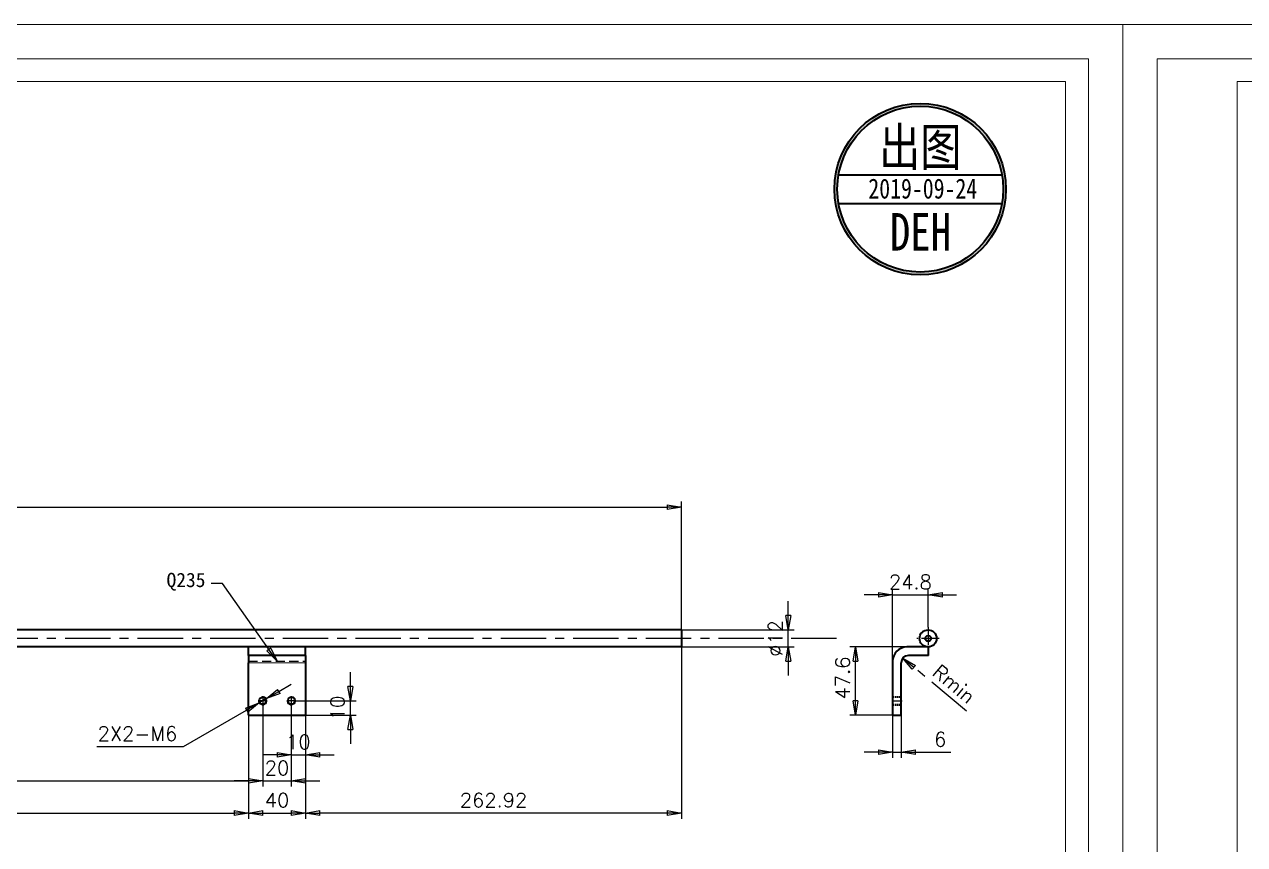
# Model space of a CAD drawing. Header units: millimetres. Extents: x 29078 to 32945, y -44812 to -43100.
# Drawn here: x 29989 to 30843, y -44198 to -43624 of the extents above; entities that cross this region are included whole.
import ezdxf
from ezdxf.enums import TextEntityAlignment as Align

# ---------------------------------------------------------------- set-up
doc = ezdxf.new("R2010")
doc.units = ezdxf.units.MM
doc.linetypes.add('DASHDOT', pattern=[50.8, 31.75, -6.35, 6.35, -6.35])
doc.linetypes.add('DASHED', pattern=[9.525, 6.35, -3.175])
doc.layers.get('0').update_dxf_attribs({"lineweight": 13})
for name, color, linetype, lineweight in [('TK', 7, 'Continuous', 13), ('中心线层', 2, 'DASHDOT', 25), ('印章专用-出图', 1, 'Continuous', 80), ('标注线', 3, 'Continuous', 25), ('虚线层', 1, 'DASHED', 25)]:
    doc.layers.add(name, color=color, linetype=linetype, lineweight=lineweight)
doc.layers.add('不可打印', color=7, linetype='Continuous', lineweight=13, plot=False)
doc.styles.add('HZ', font='txt.shx', dxfattribs={"bigfont": 'hztxt2.shx'})
doc.styles.add('国标', font='simfang.ttf', dxfattribs={"width": 0.8})
doc.dimstyles.new('YHTEC-4.0', dxfattribs={"dimscale": 4, "dimtxt": 2.5, "dimasz": 2.5, "dimexe": 1, "dimexo": 0, "dimgap": 1, "dimtad": 1, "dimdsep": 46, "dimtxsty": 'HZ', "dimblk": 'CLOSED', "dimcen": 0, "dimclrd": 3, "dimclre": 3, "dimclrt": 4, "dimadec": 3, "dimazin": 2, "dimtfac": 1, "dimtmove": 0, "dimatfit": 3, "dimldrblk": 'CLOSED', "dimfxl": 0, "dimlwd": -1, "dimlwe": -1, "dimarcsym": 0})
doc.dimstyles.new('YHTEC-4.0$3', dxfattribs={"dimscale": 4, "dimtxt": 2.5, "dimasz": 2.5, "dimexe": 1, "dimexo": 0, "dimgap": 1, "dimtad": 1, "dimtih": 1, "dimtoh": 1, "dimdsep": 46, "dimtxsty": 'HZ', "dimblk": 'CLOSED', "dimcen": 0, "dimclrd": 3, "dimclre": 3, "dimclrt": 4, "dimadec": 3, "dimazin": 2, "dimtfac": 1, "dimtmove": 0, "dimatfit": 3, "dimldrblk": 'CLOSED', "dimfxl": 0, "dimlwd": -1, "dimlwe": -1, "dimarcsym": 0})

# ---------------------------------------------------------------- blocks, each defined once
blk = doc.blocks.new('A$C2D533E0D')
at = {"layer": 'TK', "ltscale": 2}
for p, q in [((-414, 291), (-6, 291)), ((-414, 6), (-414, 291)), ((-6, 291), (-6, 6)), ((-400, 287), (-10, 287)), ((-400, 10), (-400, 287)), ((-10, 287), (-10, 10)), ((-10, 287), (-10, 10))]:
    blk.add_line(p, q, dxfattribs=at)
at = {"layer": '不可打印', "color": 1, "linetype": 'Continuous', "ltscale": 2}
for p, q in [((-420, 297), (0, 297)), ((-420, 0), (-420, 297)), ((0, 297), (0, 0))]:
    blk.add_line(p, q, dxfattribs=at)
blk = doc.blocks.new('出图章')
at = {"layer": '印章专用-出图'}
h = blk.add_hatch(color=256, dxfattribs=at)
h.paths.add_polyline_path([(-15, 0, 1), (15, 0, 1)])
h.paths.add_polyline_path([(14.5, 0, -1), (-14.5, 0, -1)], flags=16)
h.paths.add_polyline_path([(-7.31, -12.35), (7.41, -12.35), (7.41, -2.73), (-7.31, -2.73)], flags=8)
at = {"layer": '印章专用-出图', "lineweight": 35}
for p, q in [((-14.28, 2.5), (14.28, 2.5)), ((-14.28, -2.5), (14.28, -2.5))]:
    blk.add_line(p, q, dxfattribs=at)
for radius in [15, 14.5]:
    blk.add_circle((0, 0), radius, dxfattribs=at)
at = {"layer": '印章专用-出图', "color": 4, "style": '国标', "width": 0.8}
blk.add_text('DEH', height=6.562, dxfattribs=at).set_placement((0.05, -10.74), align=Align.CENTER)
at = {"layer": '印章专用-出图', "color": 3, "style": '国标', "width": 0.8}
blk.add_attdef('出图', text='', height=6.6, dxfattribs=at).set_placement((0, 7.35), align=Align.MIDDLE_CENTER)
at = {"layer": '印章专用-出图', "color": 2, "style": '国标', "width": 0.8}
blk.add_attdef('XXXX.XX.XX', text='', height=3.5, dxfattribs=at).set_placement((0.45, 0.1), align=Align.MIDDLE_CENTER)
blk = doc.blocks.new('YZ-CT')
at = {"layer": '印章专用-出图'}
blk.add_blockref('出图章', (0.63, 0), dxfattribs=at).add_auto_attribs({'出图': '出图', 'XXXX.XX.XX': '2019-09-24'})
blk = doc.blocks.new('_Closed')
at = {"color": 0, "linetype": 'ByBlock', "lineweight": -2}
for p, q in [((-1, 0.167), (0, 0)), ((-1, 0.167), (-1, -0.167)), ((0, 0), (-1, -0.167)), ((0, 0), (-1, 0))]:
    blk.add_line(p, q, dxfattribs=at)
blk = doc.blocks.new('*D20')
at = {"layer": 'Defpoints', "color": 0, "transparency": 16777216}
for p in [(30449.11, -44047.78), (30523.92, -44047.78), (30449.11, -44059.78)]:
    blk.add_point(p, dxfattribs=at)
at = {"layer": '标注线', "color": 3, "transparency": 16777216}
for p, q in [((30523.92, -44037.78), (30523.92, -44027.78)), ((30449.11, -44047.78), (30527.92, -44047.78)), ((30523.92, -44059.78), (30523.92, -44047.78)), ((30449.11, -44059.78), (30527.92, -44059.78)), ((30523.92, -44069.78), (30523.92, -44079.78))]:
    blk.add_line(p, q, dxfattribs=at)
at = {"layer": '标注线', "color": 3, "transparency": 16777216, "xscale": 10, "yscale": 10, "zscale": 10}
for p, rotation in [((30523.92, -44047.78), 270), ((30523.92, -44059.78), 90)]:
    blk.add_blockref('_Closed', p, dxfattribs=dict(at, rotation=rotation))
at = {"layer": '标注线', "color": 4, "transparency": 16777216, "insert": (30514.92, -44053.78), "char_height": 10, "attachment_point": 5, "rotation": 90, "style": 'HZ'}
blk.add_mtext('%%c12', dxfattribs=at)
blk = doc.blocks.new('*D23')
at = {"layer": 'Defpoints', "color": 0, "transparency": 16777216}
for p in [(30449.11, -43962.01), (30449.11, -44047.78), (29364.11, -44051.8)]:
    blk.add_point(p, dxfattribs=at)
at = {"layer": '标注线', "color": 3, "transparency": 16777216}
for p, q in [((29364.11, -44051.8), (29364.11, -43958.01)), ((29374.11, -43962.01), (30439.11, -43962.01)), ((30449.11, -44047.78), (30449.11, -43958.01))]:
    blk.add_line(p, q, dxfattribs=at)
at = {"layer": '标注线', "color": 3, "transparency": 16777216, "xscale": 10, "yscale": 10, "zscale": 10, "rotation": 180}
blk.add_blockref('_Closed', (29364.11, -43962.01), dxfattribs=at)
at = {"layer": '标注线', "color": 3, "transparency": 16777216, "xscale": 10, "yscale": 10, "zscale": 10}
blk.add_blockref('_Closed', (30449.11, -43962.01), dxfattribs=at)
at = {"layer": '标注线', "color": 4, "transparency": 16777216, "insert": (29906.61, -43953.01), "char_height": 10, "attachment_point": 5, "style": 'HZ'}
blk.add_mtext('1085', dxfattribs=at)
blk = doc.blocks.new('*D24')
at = {"layer": 'Defpoints', "color": 0, "transparency": 16777216}
for p in [(30449.11, -44059.78), (30186.2, -44107.4), (30186.2, -44175.93)]:
    blk.add_point(p, dxfattribs=at)
at = {"layer": '标注线', "color": 3, "transparency": 16777216}
for p, q in [((30449.11, -44059.78), (30449.11, -44179.93)), ((30186.2, -44107.4), (30186.2, -44179.93)), ((30439.11, -44175.93), (30196.2, -44175.93))]:
    blk.add_line(p, q, dxfattribs=at)
at = {"layer": '标注线', "color": 3, "transparency": 16777216, "xscale": 10, "yscale": 10, "zscale": 10, "rotation": 180}
blk.add_blockref('_Closed', (30186.2, -44175.93), dxfattribs=at)
at = {"layer": '标注线', "color": 3, "transparency": 16777216, "xscale": 10, "yscale": 10, "zscale": 10}
blk.add_blockref('_Closed', (30449.11, -44175.93), dxfattribs=at)
at = {"layer": '标注线', "color": 4, "transparency": 16777216, "insert": (30317.66, -44166.93), "char_height": 10, "attachment_point": 5, "style": 'HZ'}
blk.add_mtext('262.92', dxfattribs=at)
blk = doc.blocks.new('*D25')
at = {"layer": 'Defpoints', "color": 0, "transparency": 16777216}
for p in [(30146.2, -44107.4), (30186.2, -44107.4), (30186.2, -44175.93)]:
    blk.add_point(p, dxfattribs=at)
at = {"layer": '标注线', "color": 3, "transparency": 16777216}
for p, q in [((30146.2, -44107.4), (30146.2, -44179.93)), ((30186.2, -44107.4), (30186.2, -44179.93)), ((30156.2, -44175.93), (30176.2, -44175.93))]:
    blk.add_line(p, q, dxfattribs=at)
at = {"layer": '标注线', "color": 3, "transparency": 16777216, "xscale": 10, "yscale": 10, "zscale": 10, "rotation": 180}
blk.add_blockref('_Closed', (30146.2, -44175.93), dxfattribs=at)
at = {"layer": '标注线', "color": 3, "transparency": 16777216, "xscale": 10, "yscale": 10, "zscale": 10}
blk.add_blockref('_Closed', (30186.2, -44175.93), dxfattribs=at)
at = {"layer": '标注线', "color": 4, "transparency": 16777216, "insert": (30166.2, -44166.93), "char_height": 10, "attachment_point": 5, "style": 'HZ'}
blk.add_mtext('40', dxfattribs=at)
blk = doc.blocks.new('*D26')
at = {"layer": 'Defpoints', "color": 0, "transparency": 16777216}
for p in [(29471.2, -44107.4), (30146.2, -44107.4), (30146.2, -44175.93)]:
    blk.add_point(p, dxfattribs=at)
at = {"layer": '标注线', "color": 3, "transparency": 16777216}
for p, q in [((29471.2, -44107.4), (29471.2, -44179.93)), ((30146.2, -44107.4), (30146.2, -44179.93)), ((29481.2, -44175.93), (30136.2, -44175.93))]:
    blk.add_line(p, q, dxfattribs=at)
at = {"layer": '标注线', "color": 3, "transparency": 16777216, "xscale": 10, "yscale": 10, "zscale": 10, "rotation": 180}
blk.add_blockref('_Closed', (29471.2, -44175.93), dxfattribs=at)
at = {"layer": '标注线', "color": 3, "transparency": 16777216, "xscale": 10, "yscale": 10, "zscale": 10}
blk.add_blockref('_Closed', (30146.2, -44175.93), dxfattribs=at)
at = {"layer": '标注线', "color": 4, "transparency": 16777216, "insert": (29808.7, -44166.93), "char_height": 10, "attachment_point": 5, "style": 'HZ'}
blk.add_mtext('675', dxfattribs=at)
blk = doc.blocks.new('*D28')
at = {"layer": 'Defpoints', "color": 0, "transparency": 16777216}
for p in [(30179.39, -44097.4), (30217.49, -44097.4), (30186.2, -44107.4)]:
    blk.add_point(p, dxfattribs=at)
at = {"layer": '标注线', "color": 3, "transparency": 16777216}
for p, q in [((30217.49, -44087.4), (30217.49, -44077.4)), ((30179.39, -44097.4), (30221.49, -44097.4)), ((30217.49, -44107.4), (30217.49, -44097.4)), ((30186.2, -44107.4), (30221.49, -44107.4)), ((30217.49, -44117.4), (30217.49, -44127.4))]:
    blk.add_line(p, q, dxfattribs=at)
at = {"layer": '标注线', "color": 3, "transparency": 16777216, "xscale": 10, "yscale": 10, "zscale": 10}
for p, rotation in [((30217.49, -44097.4), 270), ((30217.49, -44107.4), 90)]:
    blk.add_blockref('_Closed', p, dxfattribs=dict(at, rotation=rotation))
at = {"layer": '标注线', "color": 4, "transparency": 16777216, "insert": (30208.49, -44102.4), "char_height": 10, "attachment_point": 5, "rotation": 90, "style": 'HZ'}
blk.add_mtext('10', dxfattribs=at)
blk = doc.blocks.new('*D29')
at = {"layer": 'Defpoints', "color": 0, "transparency": 16777216}
for p in [(30176.2, -44100.59), (30186.2, -44107.4), (30186.2, -44135.21)]:
    blk.add_point(p, dxfattribs=at)
at = {"layer": '标注线', "color": 3, "transparency": 16777216}
for p, q in [((30176.2, -44100.59), (30176.2, -44139.21)), ((30186.2, -44107.4), (30186.2, -44139.21)), ((30166.2, -44135.21), (30156.2, -44135.21)), ((30176.2, -44135.21), (30186.2, -44135.21)), ((30196.2, -44135.21), (30206.2, -44135.21))]:
    blk.add_line(p, q, dxfattribs=at)
at = {"layer": '标注线', "color": 3, "transparency": 16777216, "xscale": 10, "yscale": 10, "zscale": 10}
blk.add_blockref('_Closed', (30176.2, -44135.21), dxfattribs=at)
at = {"layer": '标注线', "color": 3, "transparency": 16777216, "xscale": 10, "yscale": 10, "zscale": 10, "rotation": 180}
blk.add_blockref('_Closed', (30186.2, -44135.21), dxfattribs=at)
at = {"layer": '标注线', "color": 4, "transparency": 16777216, "insert": (30181.2, -44126.21), "char_height": 10, "attachment_point": 5, "style": 'HZ'}
blk.add_mtext('10', dxfattribs=at)
blk = doc.blocks.new('*D30')
at = {"layer": 'Defpoints', "color": 0, "transparency": 16777216}
for p in [(30156.2, -44100.59), (30176.2, -44100.59), (30176.2, -44153.38)]:
    blk.add_point(p, dxfattribs=at)
at = {"layer": '标注线', "color": 3, "transparency": 16777216}
for p, q in [((30156.2, -44100.59), (30156.2, -44157.38)), ((30176.2, -44100.59), (30176.2, -44157.38)), ((30146.2, -44153.38), (30136.2, -44153.38)), ((30156.2, -44153.38), (30176.2, -44153.38)), ((30186.2, -44153.38), (30196.2, -44153.38))]:
    blk.add_line(p, q, dxfattribs=at)
at = {"layer": '标注线', "color": 3, "transparency": 16777216, "xscale": 10, "yscale": 10, "zscale": 10}
blk.add_blockref('_Closed', (30156.2, -44153.38), dxfattribs=at)
at = {"layer": '标注线', "color": 3, "transparency": 16777216, "xscale": 10, "yscale": 10, "zscale": 10, "rotation": 180}
blk.add_blockref('_Closed', (30176.2, -44153.38), dxfattribs=at)
at = {"layer": '标注线', "color": 4, "transparency": 16777216, "insert": (30166.2, -44144.38), "char_height": 10, "attachment_point": 5, "style": 'HZ'}
blk.add_mtext('20', dxfattribs=at)
blk = doc.blocks.new('*D32')
at = {"layer": 'Defpoints', "color": 0, "transparency": 16777216}
for p in [(29461.2, -44100.59), (30156.2, -44100.59), (30156.2, -44153.38)]:
    blk.add_point(p, dxfattribs=at)
at = {"layer": '标注线', "color": 3, "transparency": 16777216}
for p, q in [((29461.2, -44100.59), (29461.2, -44157.38)), ((30156.2, -44100.59), (30156.2, -44157.38)), ((29471.2, -44153.38), (30146.2, -44153.38))]:
    blk.add_line(p, q, dxfattribs=at)
at = {"layer": '标注线', "color": 3, "transparency": 16777216, "xscale": 10, "yscale": 10, "zscale": 10, "rotation": 180}
blk.add_blockref('_Closed', (29461.2, -44153.38), dxfattribs=at)
at = {"layer": '标注线', "color": 3, "transparency": 16777216, "xscale": 10, "yscale": 10, "zscale": 10}
blk.add_blockref('_Closed', (30156.2, -44153.38), dxfattribs=at)
at = {"layer": '标注线', "color": 4, "transparency": 16777216, "insert": (29808.7, -44144.38), "char_height": 10, "attachment_point": 5, "style": 'HZ'}
blk.add_mtext('695', dxfattribs=at)
blk = doc.blocks.new('*D33')
at = {"layer": 'Defpoints', "color": 0, "transparency": 16777216}
for p in [(30153.6, -44098.9), (30158.79, -44095.89)]:
    blk.add_point(p, dxfattribs=at)
at = {"layer": '标注线', "color": 3, "transparency": 16777216}
for p, q in [((30167.45, -44090.88), (30176.1, -44085.88)), ((30158.79, -44095.89), (30153.6, -44098.9)), ((30100.86, -44129.42), (30144.94, -44103.91)), ((30040.19, -44129.42), (30100.86, -44129.42))]:
    blk.add_line(p, q, dxfattribs=at)
at = {"layer": '标注线', "color": 3, "transparency": 16777216, "xscale": 10, "yscale": 10, "zscale": 10}
for p, rotation in [((30158.79, -44095.89), 210.0562637402785), ((30153.6, -44098.9), 30.05626374027851)]:
    blk.add_blockref('_Closed', p, dxfattribs=dict(at, rotation=rotation))
at = {"layer": '标注线', "color": 4, "transparency": 16777216, "insert": (30068.52, -44120.42), "char_height": 10, "attachment_point": 5, "style": 'HZ'}
blk.add_mtext('{\\Ftxt,hztxt2|c134;2X2-M6}', dxfattribs=at)
blk = doc.blocks.new('*D34')
at = {"layer": 'Defpoints', "color": 0, "transparency": 16777216}
for p in [(30596.9, -44107.4), (30602.9, -44107.4), (30602.9, -44133.35)]:
    blk.add_point(p, dxfattribs=at)
at = {"layer": '标注线', "color": 3, "transparency": 16777216}
for p, q in [((30596.9, -44107.4), (30596.9, -44137.35)), ((30602.9, -44107.4), (30602.9, -44137.35)), ((30586.9, -44133.35), (30576.9, -44133.35)), ((30596.9, -44133.35), (30602.9, -44133.35)), ((30612.9, -44133.35), (30637.56, -44133.35))]:
    blk.add_line(p, q, dxfattribs=at)
at = {"layer": '标注线', "color": 3, "transparency": 16777216, "xscale": 10, "yscale": 10, "zscale": 10}
blk.add_blockref('_Closed', (30596.9, -44133.35), dxfattribs=at)
at = {"layer": '标注线', "color": 3, "transparency": 16777216, "xscale": 10, "yscale": 10, "zscale": 10, "rotation": 180}
blk.add_blockref('_Closed', (30602.9, -44133.35), dxfattribs=at)
at = {"layer": '标注线', "color": 4, "transparency": 16777216, "insert": (30630.23, -44124.35), "char_height": 10, "attachment_point": 5, "style": 'HZ'}
blk.add_mtext('6', dxfattribs=at)
blk = doc.blocks.new('*D35')
at = {"layer": 'Defpoints', "color": 0, "transparency": 16777216}
for p in [(30570.85, -44059.78), (30606.9, -44059.78), (30596.9, -44107.4)]:
    blk.add_point(p, dxfattribs=at)
at = {"layer": '标注线', "color": 3, "transparency": 16777216}
for p, q in [((30606.9, -44059.78), (30566.85, -44059.78)), ((30570.85, -44097.4), (30570.85, -44069.78)), ((30596.9, -44107.4), (30566.85, -44107.4))]:
    blk.add_line(p, q, dxfattribs=at)
at = {"layer": '标注线', "color": 3, "transparency": 16777216, "xscale": 10, "yscale": 10, "zscale": 10}
for p, rotation in [((30570.85, -44059.78), 90), ((30570.85, -44107.4), 270)]:
    blk.add_blockref('_Closed', p, dxfattribs=dict(at, rotation=rotation))
at = {"layer": '标注线', "color": 4, "transparency": 16777216, "insert": (30561.85, -44081.46), "char_height": 10, "attachment_point": 5, "rotation": 90, "style": 'HZ'}
blk.add_mtext('47.6', dxfattribs=at)
blk = doc.blocks.new('*D36')
at = {"layer": 'Defpoints', "color": 0, "transparency": 16777216}
for p in [(30621.69, -44023.34), (30621.69, -44045.98), (30596.9, -44069.78)]:
    blk.add_point(p, dxfattribs=at)
at = {"layer": '标注线', "color": 3, "transparency": 16777216}
for p, q in [((30586.9, -44023.34), (30576.9, -44023.34)), ((30596.9, -44069.78), (30596.9, -44019.34)), ((30596.9, -44023.34), (30621.69, -44023.34)), ((30621.69, -44045.98), (30621.69, -44019.34)), ((30631.69, -44023.34), (30641.69, -44023.34))]:
    blk.add_line(p, q, dxfattribs=at)
at = {"layer": '标注线', "color": 3, "transparency": 16777216, "xscale": 10, "yscale": 10, "zscale": 10}
blk.add_blockref('_Closed', (30596.9, -44023.34), dxfattribs=at)
at = {"layer": '标注线', "color": 3, "transparency": 16777216, "xscale": 10, "yscale": 10, "zscale": 10, "rotation": 180}
blk.add_blockref('_Closed', (30621.69, -44023.34), dxfattribs=at)
at = {"layer": '标注线', "color": 4, "transparency": 16777216, "insert": (30609.29, -44014.34), "char_height": 10, "attachment_point": 5, "style": 'HZ'}
blk.add_mtext('24.8', dxfattribs=at)
blk = doc.blocks.new('*D37')
at = {"layer": 'Defpoints', "color": 0, "transparency": 16777216}
for p in [(30604.06, -44067.58), (30607.9, -44070.78)]:
    blk.add_point(p, dxfattribs=at)
at = {"layer": '中心线层', "color": 3, "transparency": 16777216}
blk.add_line((30648.59, -44104.74), (30611.74, -44073.98), dxfattribs=at)
at = {"layer": '中心线层', "color": 3, "transparency": 16777216, "xscale": 10, "yscale": 10, "zscale": 10, "rotation": 140.1548303675846}
blk.add_blockref('_Closed', (30604.06, -44067.58), dxfattribs=at)
at = {"layer": '中心线层', "color": 4, "transparency": 16777216, "insert": (30639.77, -44085.65), "char_height": 10, "attachment_point": 5, "rotation": 320.15483, "style": 'HZ'}
blk.add_mtext('{\\Ftxt,hztxt2|c134;Rmin}', dxfattribs=at)

msp = doc.modelspace()

# ---------------------------------------------------------------- linework, layer by layer
at = {"color": 7, "lineweight": 35}
for p, q in [((30449.115, -44047.78), (29379.115, -44047.78)), ((30146.197, -44059.78), (29471.197, -44059.78)), ((30186.197, -44059.78), (30146.197, -44059.78)), ((30186.197, -44065.78), (30146.197, -44065.78)), ((30449.115, -44059.78), (30186.197, -44059.78)), ((30146.197, -44107.395), (30146.197, -44070.78)), ((30186.197, -44070.78), (30186.197, -44107.395)), ((30596.897, -44069.78), (30596.897, -44107.395)), ((30602.897, -44107.395), (30602.897, -44070.78)), ((30146.197, -44107.395), (30186.197, -44107.395))]:
    msp.add_line(p, q, dxfattribs=at)
at = {"color": 7, "lineweight": 35, "ltscale": 0.098697}
msp.add_line((30449.115, -44047.78), (30449.115, -44051.728), dxfattribs=at)
at = {"color": 7, "lineweight": 35, "ltscale": 0.201303}
msp.add_line((30449.115, -44051.728), (30449.115, -44059.78), dxfattribs=at)
at = {"color": 7, "lineweight": 35, "ltscale": 0.15}
for p, q in [((30146.197, -44065.78), (30146.197, -44059.78)), ((30186.197, -44065.78), (30186.197, -44059.78)), ((30621.897, -44065.78), (30621.897, -44059.78)), ((30596.897, -44107.395), (30602.897, -44107.395))]:
    msp.add_line(p, q, dxfattribs=at)
at = {"color": 7, "lineweight": 35, "ltscale": 0.125}
for p, q in [((30146.197, -44065.78), (30146.197, -44070.78)), ((30186.197, -44065.78), (30186.197, -44070.78))]:
    msp.add_line(p, q, dxfattribs=at)
at = {"color": 7, "lineweight": 35, "ltscale": 0.375}
msp.add_line((30621.897, -44059.78), (30606.897, -44059.78), dxfattribs=at)
at = {"color": 7, "lineweight": 35, "ltscale": 0.35}
msp.add_line((30621.897, -44065.78), (30607.897, -44065.78), dxfattribs=at)
at = {"color": 7, "lineweight": 13}
msp.add_line((30146.197, -44070.78), (30186.197, -44070.78), dxfattribs=at)
at = {"color": 7, "lineweight": 35}
for centre, radius in [((30621.687, -44053.78), 6), ((30621.687, -44053.78), 1.981), ((30156.197, -44097.396), 2.459), ((30176.197, -44097.396), 2.459)]:
    msp.add_circle(centre, radius, dxfattribs=at)
for centre, radius in [((30606.897, -44069.78), 10), ((30607.897, -44070.78), 5)]:
    msp.add_arc(centre, radius, 90, 180, dxfattribs=at)
at = {"color": 7, "lineweight": 13}
for centre in [(30156.197, -44097.396), (30176.197, -44097.396)]:
    msp.add_arc(centre, 3, 169.999993, 100.000014, dxfattribs=at)
at = {"layer": '中心线层', "ltscale": 0.389999}
msp.add_line((30621.687, -44045.98), (30621.687, -44061.58), dxfattribs=at)
at = {"layer": '中心线层'}
msp.add_line((30557.615, -44053.78), (29255.615, -44053.78), dxfattribs=at)
at = {"layer": '中心线层', "ltscale": 0.390002}
msp.add_line((30629.487, -44053.78), (30613.887, -44053.78), dxfattribs=at)
at = {"layer": '中心线层', "ltscale": 0.159805}
for p, q in [((30159.393, -44097.396), (30153.001, -44097.396)), ((30179.393, -44097.396), (30173.001, -44097.396))]:
    msp.add_line(p, q, dxfattribs=at)
at = {"layer": '中心线层', "ltscale": 0.159802}
for p, q in [((30156.197, -44094.199), (30156.197, -44100.592)), ((30176.197, -44094.199), (30176.197, -44100.592))]:
    msp.add_line(p, q, dxfattribs=at)
at = {"layer": '中心线层', "ltscale": 0.180005}
msp.add_line((30596.296, -44097.396), (30603.497, -44097.396), dxfattribs=at)
at = {"layer": '虚线层', "linetype": 'DASHED'}
for p, q in [((30186.197, -44059.78), (30146.197, -44059.78)), ((30146.197, -44069.78), (30186.197, -44069.78))]:
    msp.add_line(p, q, dxfattribs=at)
at = {"layer": '虚线层', "linetype": 'DASHED', "ltscale": 0.15}
for p, q in [((30596.896, -44094.396), (30602.896, -44094.396)), ((30596.896, -44094.396), (30602.896, -44094.396)), ((30596.896, -44094.937), (30602.896, -44094.937)), ((30596.896, -44094.937), (30602.896, -44094.937)), ((30596.896, -44099.854), (30602.896, -44099.854)), ((30596.896, -44099.854), (30602.896, -44099.854)), ((30596.896, -44100.396), (30602.896, -44100.396)), ((30596.896, -44100.396), (30602.896, -44100.396)), ((30596.897, -44094.396), (30602.897, -44094.396)), ((30596.897, -44094.396), (30602.897, -44094.396)), ((30596.897, -44094.396), (30602.897, -44094.396)), ((30596.897, -44094.937), (30602.897, -44094.937)), ((30596.897, -44094.937), (30602.897, -44094.937)), ((30596.897, -44099.854), (30602.897, -44099.854)), ((30596.897, -44099.854), (30602.897, -44099.854)), ((30596.897, -44100.396), (30602.897, -44100.396)), ((30596.897, -44100.396), (30602.897, -44100.396)), ((30596.897, -44100.396), (30602.897, -44100.396))]:
    msp.add_line(p, q, dxfattribs=at)

# ---------------------------------------------------------------- block references
at = {"layer": 'TK', "xscale": 4, "yscale": 4, "zscale": 4}
for p in [(30757.898, -44812.306), (32437.898, -44812.306)]:
    msp.add_blockref('A$C2D533E0D', p, dxfattribs=at)
at = {"layer": '印章专用-出图', "xscale": 4, "yscale": 4, "zscale": 4}
msp.add_blockref('YZ-CT', (30613.664, -43739.524), dxfattribs=at)

# ---------------------------------------------------------------- texts
at = {"layer": '标注线', "color": 4, "insert": (30116.122, -44020.396), "char_height": 10, "attachment_point": 9, "style": 'HZ'}
msp.add_mtext('{\\fSimSun|b0|i0|c134|p2;Q235}', dxfattribs=at)

# ---------------------------------------------------------------- dimensions: what is measured, and where the dimension line sits
at = {"layer": '中心线层'}
dim = msp.add_radius_dim(center=(30607.897, -44070.78), mpoint=(30604.058, -44067.577), text='{\\Ftxt,hztxt2|c134;Rmin}', dimstyle='YHTEC-4.0', override={"dimtmove": 1}, dxfattribs=at)
dim.commit()
dim.dimension.update_dxf_attribs({"geometry": '*D37', "text_midpoint": (30634.001, -44092.565), "dimtype": 164})
at = {"layer": '标注线'}
for base, p1, p2, picture, middle in [((30449.115, -43962.012), (29364.115, -44051.799), (30449.115, -44047.78), '*D23', (29906.615, -43953.012)), ((30186.197, -44175.926), (30449.115, -44059.78), (30186.197, -44107.395), '*D24', (30317.656, -44166.926)), ((30156.197, -44153.384), (29461.197, -44100.592), (30156.197, -44100.592), '*D32', (29808.697, -44144.384)), ((30146.197, -44175.926), (29471.197, -44107.395), (30146.197, -44107.395), '*D26', (29808.697, -44166.926)), ((30186.197, -44175.926), (30146.197, -44107.395), (30186.197, -44107.395), '*D25', (30166.197, -44166.926)), ((30602.897, -44133.346), (30596.897, -44107.395), (30602.897, -44107.395), '*D34', (30630.23, -44124.346))]:
    dim = msp.add_linear_dim(base=base, p1=p1, p2=p2, dimstyle='YHTEC-4.0', dxfattribs=at)
    dim.commit()
    dim.dimension.update_dxf_attribs({"geometry": picture, "text_midpoint": middle})
dim = msp.add_linear_dim(base=(30621.687, -44023.343), p1=(30596.897, -44069.78), p2=(30621.687, -44045.98), dimstyle='YHTEC-4.0', override={"dimdec": 1}, dxfattribs=at)
dim.commit()
dim.dimension.update_dxf_attribs({"geometry": '*D36', "text_midpoint": (30609.292, -44023.343), "dimtype": 160})
for base, p1, p2, override, picture, middle in [((30523.922, -44047.78), (30449.115, -44059.78), (30449.115, -44047.78), {"dimpost": '%%c<>'}, '*D20', (30523.922, -44053.78)), ((30570.846, -44059.78), (30596.897, -44107.395), (30606.897, -44059.78), {"dimdec": 1}, '*D35', (30570.846, -44081.46))]:
    dim = msp.add_linear_dim(base=base, p1=p1, p2=p2, angle=90, dimstyle='YHTEC-4.0', override=override, dxfattribs=at)
    dim.commit()
    dim.dimension.update_dxf_attribs({"geometry": picture, "text_midpoint": middle, "dimtype": 160})
dim = msp.add_linear_dim(base=(30217.486, -44097.396), p1=(30186.197, -44107.395), p2=(30179.393, -44097.396), angle=90, dimstyle='YHTEC-4.0', dxfattribs=at)
dim.commit()
dim.dimension.update_dxf_attribs({"geometry": '*D28', "text_midpoint": (30217.486, -44102.395), "dimtype": 160})
dim = msp.add_diameter_dim_2p(p1=(30158.793, -44095.893), p2=(30153.6, -44098.898), text='{\\Ftxt,hztxt2|c134;2X2-M6}', dimstyle='YHTEC-4.0$3', dxfattribs=at)
dim.commit()
dim.dimension.update_dxf_attribs({"geometry": '*D33', "text_midpoint": (30068.523, -44129.419), "dimtype": 163})
for base, p1, p2, picture, middle in [((30176.197, -44153.384), (30156.197, -44100.592), (30176.197, -44100.592), '*D30', (30166.197, -44153.384)), ((30186.197, -44135.21), (30176.197, -44100.592), (30186.197, -44107.395), '*D29', (30181.197, -44135.21))]:
    dim = msp.add_linear_dim(base=base, p1=p1, p2=p2, dimstyle='YHTEC-4.0', dxfattribs=at)
    dim.commit()
    dim.dimension.update_dxf_attribs({"geometry": picture, "text_midpoint": middle, "dimtype": 160})

# ---------------------------------------------------------------- leaders
at = {"layer": '标注线', "annotation_type": 0, "has_hookline": 1, "hookline_direction": 1, "text_width": 27.263}
msp.add_leader([(30166.197, -44069.78), (30127.997, -44015.396), (30120.122, -44015.396)], dimstyle='YHTEC-4.0', override={"dimgap": 1, "dimtad": 0}, dxfattribs=at)

doc.saveas('drawing.dxf')
